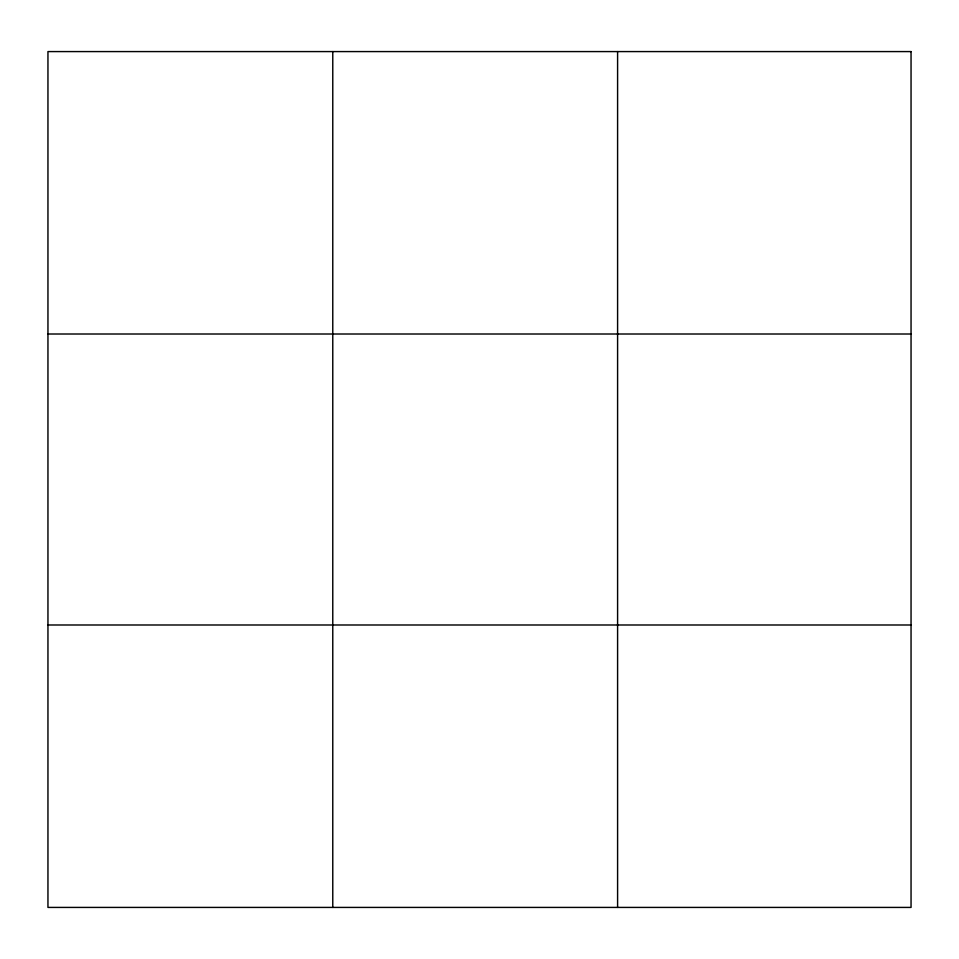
<?xml version="1.0" encoding="UTF-8"?>
<svg xmlns="http://www.w3.org/2000/svg" width="959" height="959" viewBox="0 0 959 959"><rect width="100%" height="100%" fill="white"/><g stroke="black" fill="none" stroke-linecap="round" stroke-linejoin="round"><path stroke-width="1.44" d="M332.773 907.418L332.773 51.582M617.596 907.418L617.596 51.582M47.95 334.008L911.05 334.008M47.95 624.992L911.05 624.992M911.05 51.582L911.05 907.418L47.95 907.418L47.95 51.582L911.05 51.582"/></g></svg>
